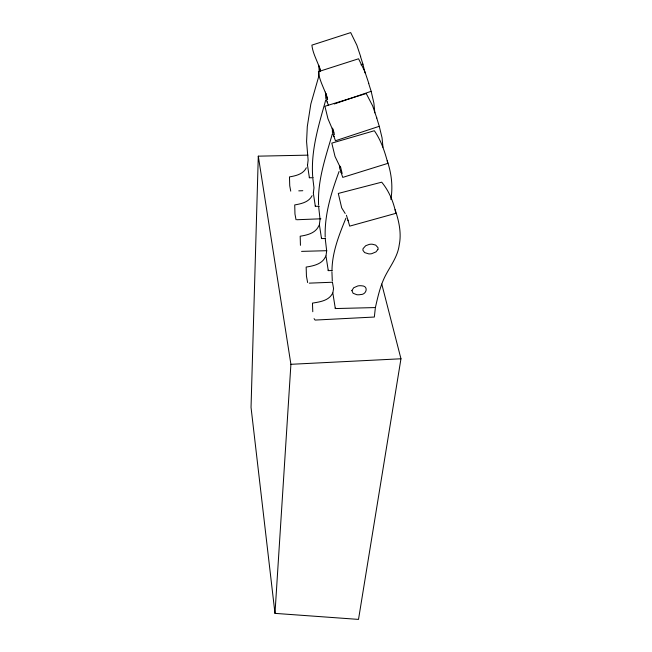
<?xml version="1.0" encoding="UTF-8"?>
<svg xmlns="http://www.w3.org/2000/svg" width="652" height="652" viewBox="0 0 652 652"><rect width="100%" height="100%" fill="white"/><g stroke="black" fill="none" stroke-linecap="round" stroke-linejoin="round"><path stroke-width="0.98" d="M307.581 164.744L308.119 160.009L306.579 141.582L307.296 126.521L310.841 103.978L318.445 77.482L319.162 71.41L318.844 65.33M328.298 104.996L325.788 98.346L325.495 92.079M327.157 101.826L327.32 102.242M347.948 220.107L349.708 226.13L395.829 213.351C393.629 202.014 389.097 191.126 381.705 182.177L338.29 193.44L341.697 207.906L345.169 213.457M376.62 117.621L379.268 126.309L335.454 140.759L332.43 132.242L332.365 128.126M333.881 136.162L334.06 136.627M331.925 271.688L332.3 281.004M340.205 167.23L335.03 156.488L331.803 143.122L374.346 130.734C381.151 140.522 384.9 151.924 387.883 163.359L342.748 177.393L339.513 167.76L339.553 165.755M341.069 172.193L341.257 172.723M307.923 155.143L258.298 156.162L251.036 407.41L274.981 613.369L358.51 619.4L400.964 358.779L381.77 284.068M331.982 270.115C332.292 251.892 339.121 234.785 345.894 218.224M274.981 613.369L290.906 364.305L258.298 156.162M390.874 199.414C393.058 186.488 391.477 173.171 387.215 160.832M325.658 100.302C318.73 125.127 310.711 150.571 312.707 176.782M375.291 308.396L374.338 317.035L315.079 320.075L314.06 318.624M332.284 134.141C325.617 157.181 317.377 180.563 318.6 205.038M375.47 307.222C377.867 296.676 380.246 286.008 385.112 276.252C390.303 266.016 397.744 256.717 399.228 244.948C401.656 233.033 398.902 220.971 395.12 209.659M339.089 171.468C331.338 192.479 324.403 214.484 325.201 237.198M313.408 192.601L313.987 187.817L312.846 178.648M319.447 224.092L320.059 219.439L318.673 206.871M326.049 255.372L326.685 250.922L325.267 238.942M332.919 292.495L333.555 288.543L332.487 282.528M377.85 249.545L375.992 251.884L371.705 253.693A9.372 7.074 -14.8 0 1 368.771 253.881L364.647 252.601L363.025 250.466A5.183 3.912 -14.6 0 1 363.115 248.583L365.69 245.722L369.276 244.394A9.332 7.025 -14.7 0 1 372.243 244.207L375.699 245.103L377.973 247.654A5.183 3.904 -14.9 0 1 377.85 249.545M313.449 177.743L309.39 177.743L307.475 165.054M319.407 206.301L315.34 206.317L313.294 192.902M318.861 225.616C315.837 233.09 307.361 235.103 300.189 236.22L300.442 245.323M325.584 238.518L321.517 238.559L319.333 224.394M325.438 256.823C322.072 264.239 313.4 265.91 306.163 267.075L306.44 276.106L307.63 282.552M332.267 270.556L328.274 270.621L325.927 255.657M306.31 167.784C303.278 174.19 295.821 175.812 289.48 176.904L289.732 185.771L290.727 191.134M312.088 195.665C308.885 202.185 301.232 203.791 294.72 204.932L294.965 214.011L296.024 219.708M332.3 293.799C328.396 300.865 319.643 301.909 312.463 303.123L312.781 311.729M375.413 307.565L335.324 308.559L332.797 292.756M361.012 64.825L362.919 64.165L360.686 57.107M334.297 103.97L371.159 91.321L368.714 83.578M290.906 364.305L400.964 358.779M326.75 250.694L301.566 251.379M296.872 219.74L320.898 218.795M309.284 283.139L332.39 282.243M298.771 190.849L302.789 190.71M346.408 215.233L348.135 220.718M333.742 132.364L327.948 118.713L324.916 106.276L366.237 93.529L372.651 105.901L376.791 118.02M360.703 56.7L356.848 45.192L350.703 32.6L311.892 45.135C312.919 54.54 318.363 62.405 320.548 71.459M368.812 83.44L364.827 71.524L358.551 58.778L318.42 71.647C319.48 81.663 325.356 90.017 327.597 99.691L326.041 93.432M379.268 126.309L382.039 137.768L382.985 147.238M371.159 91.321L373.889 103.114L374.835 112.861M362.919 64.165L365.063 72.951M319.309 66.39L320.523 71.272M333.001 128.949L334.419 134.703M340.401 166.301L342.161 173.505M335.242 308.021L335.324 308.559M328.2 270.115L328.274 270.621M321.444 238.078L321.517 238.559M315.275 205.861L315.34 206.317M309.325 177.311L309.39 177.743M351.893 290.564L353.091 293.261L356.807 294.712A9.03 6.61 -13.3 0 0 360.58 294.557C366.709 294.753 368.828 285.804 361.624 285.796A8.998 6.561 -13.2 0 0 357.826 285.951L353.718 287.736L351.893 290.564"/></g></svg>
